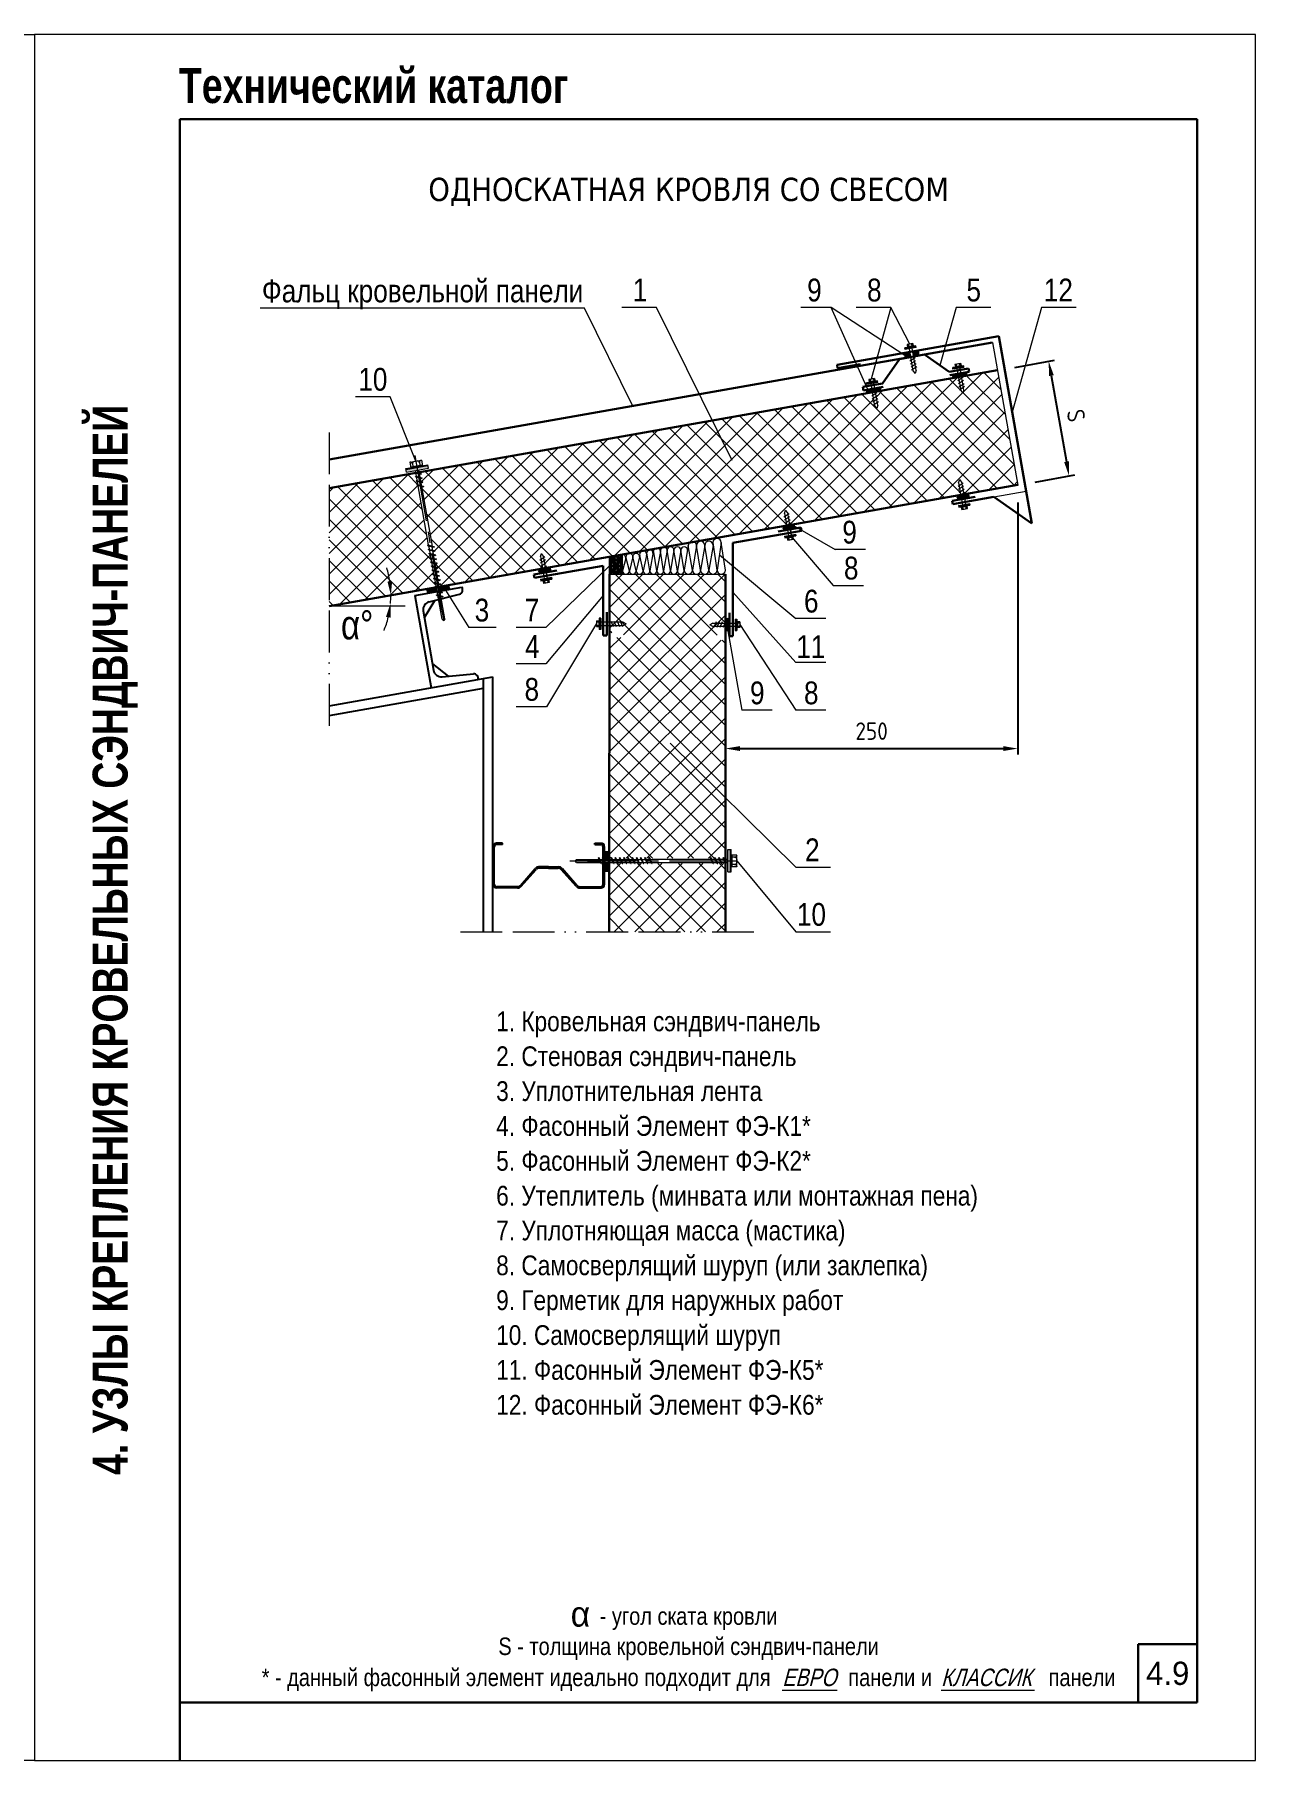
# Model space of a CAD drawing. Extents: x 5821 to 16321, y -13531 to 5774.
# Drawn here: x 14221 to 15271, y -9076 to -7591 of the extents above; entities that cross this region are included whole.
import ezdxf
from ezdxf.enums import TextEntityAlignment as Align

# ---------------------------------------------------------------- set-up
doc = ezdxf.new("R2010")
doc.units = 0
doc.header["$LTSCALE"] = 3
doc.linetypes.add('ACAD_ISO13W100', pattern=[36, 12, -3, 12, -3, 0, -3, 0, -3])
doc.linetypes.add('CENTER2', pattern=[28.575, 19.05, -3.175, 3.175, -3.175])
doc.layers.get('0').update_dxf_attribs({"linetype": 'CONTINUOUS', "lineweight": 30})
doc.layers.get('DEFPOINTS').update_dxf_attribs({"linetype": 'CONTINUOUS'})
for name, color, linetype, lineweight in [('Logo', 1, 'CONTINUOUS', 9), ('new_fill', 8, 'CONTINUOUS', 13), ('RAZMER', 7, 'CONTINUOUS', 9), ('Нащельники', 1, 'CONTINUOUS', 30), ('Саморезы', 7, 'CONTINUOUS', 13)]:
    doc.layers.add(name, color=color, linetype=linetype, lineweight=lineweight)
doc.layers.add('Прогон', color=7, linetype='CONTINUOUS')
doc.styles.add('LOGO', font='HATTEN.TTF')
doc.styles.add('ROMANS', font='romans.shx', dxfattribs={"width": 0.85})
doc.styles.get("Standard").update_dxf_attribs({"font": 'TAHOMA.TTF'})
doc.styles.add('style1', font='ARIALN.TTF')
doc.styles.add('style2', font='impact.TTF')
doc.styles.add('курсив', font='ARIAL.TTF', dxfattribs={"width": 0.8, "oblique": 15})
doc.dimstyles.new('5', dxfattribs={"dimscale": 5, "dimtxt": 3, "dimasz": 2.5, "dimexe": 1, "dimexo": 3, "dimgap": 0, "dimtad": 0, "dimdec": 0, "dimzin": 9, "dimdsep": 46, "dimtxsty": 'ROMANS', "dimblk2": 'OBLIQUE', "dimcen": -3, "dimdle": 1.5, "dimclrd": 256, "dimclre": 256, "dimclrt": 256, "dimadec": 0, "dimazin": 0, "dimtfac": 1, "dimtdec": 0, "dimtofl": 0, "dimtmove": 2, "dimatfit": 3, "dimfxl": 0, "dimtvp": 1, "dimtolj": 1, "dimtzin": 9, "dimarcsym": 0})
pattern_1 = [(10, (12288.2201, -11160.8375), (-0.21706022, 1.2310097), []), (70, (12288.2201, -11160.8375), (-1.17461578, 0.42752518), []), (130, (12288.2201, -11160.8375), (-0.95755555, -0.8034845), [])]

# ---------------------------------------------------------------- blocks, each defined once
blk = doc.blocks.new('*D1188')
at = {"layer": 'DEFPOINTS', "color": 0, "transparency": 16777216}
for p in [(15066.7, -7978.9), (14815.2, -8146.5), (15066.7, -8205.6)]:
    blk.add_point(p, dxfattribs=at)
at = {"layer": 'RAZMER', "lineweight": -2, "transparency": 16777216}
for p, q in [((15066.7, -7993.9), (15066.7, -8210.6)), ((14815.2, -8161.5), (14815.2, -8210.6)), ((14827.7, -8205.6), (15054.2, -8205.6))]:
    blk.add_line(p, q, dxfattribs=at)
at = {"layer": 'RAZMER', "transparency": 16777216}
for points in [[(14827.7, -8203.5), (14827.7, -8207.7), (14815.2, -8205.6)], [(15054.2, -8203.5), (15054.2, -8207.7), (15066.7, -8205.6)]]:
    blk.add_solid(points, dxfattribs=at)
at = {"layer": 'RAZMER', "transparency": 16777216, "insert": (14941, -8190.6), "char_height": 15, "attachment_point": 5, "style": 'ROMANS'}
blk.add_mtext('\\A1;{\\Fromans.shx|c204;250}', dxfattribs=at)
blk = doc.blocks.new('_OBLIQUE')
at = {"color": 0, "linetype": 'ByBlock'}
blk.add_line((-0.5, -0.5), (0.5, 0.5), dxfattribs=at)
blk = doc.blocks.new('Z-профиль')
at = {"layer": 'Прогон'}
for p, q in [((0, -16.4), (0, 16.4)), ((1, -16.1), (1, 16.1)), ((8.2, 19.2), (2.7, 19.2)), ((8.2, 18.2), (3.1, 18.2)), ((8.2, 18.2), (8.2, 19.2)), ((87.6, 19.2), (93, 19.2)), ((87.6, 18.2), (87.6, 19.2)), ((87.6, 18.2), (92.7, 18.2)), ((94.8, -16.1), (94.8, 16.1)), ((95.8, -16.4), (95.8, 16.4)), ((23.6, -17), (36.4, -2.4)), ((24.3, -17.8), (37.1, -3.2)), ((47.9, -1.1), (39.5, -1.1)), ((47.9, -2.1), (39.6, -2.1)), ((47.9, -1.1), (56.3, -1.1)), ((47.9, -2.1), (56.1, -2.1)), ((71.5, -17.8), (58.7, -3.2)), ((72.2, -17), (59.4, -2.4)), ((21.2, -19.2), (2.7, -19.2)), ((21, -18.2), (3.1, -18.2)), ((74.6, -19.2), (93, -19.2)), ((74.7, -18.2), (92.7, -18.2))]:
    blk.add_line(p, q, dxfattribs=at)
for centre, radius, start, end in [((2.7, 16.4), 2.74, 90, 180), ((3.1, 16.1), 2.05, 90, 180), ((92.7, 16.1), 2.05, 0, 90), ((93, 16.4), 2.74, 0, 90), ((39.5, -5.2), 4.1, 90, 138.6522), ((39.6, -5.5), 3.42, 90, 138.6522), ((56.1, -5.5), 3.42, 41.3478, 90), ((56.3, -5.2), 4.1, 41.3478, 90), ((2.7, -16.4), 2.74, 180, 270), ((3.1, -16.1), 2.05, 180, 270), ((21, -14.7), 3.42, 270, 318.6522), ((21.2, -15), 4.1, 270, 318.6522), ((74.6, -15), 4.1, 221.3478, 270), ((74.7, -14.7), 3.42, 221.3478, 270), ((92.7, -16.1), 2.05, 270, 0), ((93, -16.4), 2.74, 270, 0)]:
    blk.add_arc(centre, radius, start, end, dxfattribs=at)
blk = doc.blocks.new('40х80швеллер')
at = {"layer": 'Прогон'}
for p, q in [((0.1, 80.6), (0, 0)), ((0.1, 80.6), (41.2, 80.5)), ((11.2, 73), (38, 75.1)), ((4.9, 66.2), (4.8, 14.4)), ((4.9, 60.5), (16.4, 73.4)), ((4.8, 20.1), (16.3, 7.2)), ((11.1, 7.6), (37.9, 5.4))]:
    blk.add_line(p, q, dxfattribs=at)
for centre, radius, start, end in [((37.5, 79), 3.97, 277.6053, 22.1728), ((11.7, 66.2), 6.84, 94.5185, 179.9185), ((11.6, 14.4), 6.84, 179.9185, 265.3185), ((37.4, 1.5), 3.97, 337.6641, 82.2316)]:
    blk.add_arc(centre, radius, start, end, dxfattribs=at)
blk = doc.blocks.new('саморез1')
at = {"layer": 'new_fill'}
blk.add_hatch(color=254, dxfattribs=at).paths.add_polyline_path([(-1.2, -4.8), (0, -4.8), (0, 4.8), (-1.2, 4.8)])
at = {"layer": 'Саморезы', "ltscale": 150}
for p, q in [((-3.9, 2.6), (-1.5, 2.6)), ((-3.9, 2.6), (-3.9, -2.4)), ((-2.9, 1.7), (-1.5, 1.7)), ((-1.9, 2.6), (-1.9, -2.4)), ((0, 4.8), (-1.5, 4.8)), ((-1.5, 4.8), (-1.5, -4.8)), ((-1.2, 4.8), (-1.2, -4.8)), ((0, 4.8), (0, -4.8)), ((19.2, 1.4), (0, 1.4)), ((8.4, 2.4), (10.5, -2.4)), ((11.1, 2.4), (13.2, -2.4)), ((13.8, 2.4), (15.9, -2.4)), ((16.4, 2.4), (18.5, -2.4)), ((19.2, 1.4), (21.8, 0)), ((19.2, -1.4), (21.8, 0)), ((-3.9, -2.4), (-1.5, -2.4)), ((-2.9, -1.4), (-1.5, -1.4)), ((0, -4.8), (-1.5, -4.8)), ((0, -1.4), (19.2, -1.4))]:
    blk.add_line(p, q, dxfattribs=at)
for centre, start, end in [((-2.9, 2.7), 182.373, 269.9653), ((-2.9, 0.7), 90.0347, 177.627), ((-2.9, -0.4), 182.373, 269.9653), ((-2.9, -2.4), 90.0347, 177.627)]:
    blk.add_arc(centre, 1, start, end, dxfattribs=at)
blk = doc.blocks.new('саморез4')
at = {"layer": 'new_fill'}
blk.add_hatch(color=254, dxfattribs=at).paths.add_polyline_path([(-2.4, -9.4), (0, -9.4), (0, 9.8), (-2.4, 9.8)])
at = {"layer": 'Саморезы', "ltscale": 150}
for p, q in [((-7.9, 5), (-3.1, 5)), ((-7.9, -5), (-7.9, 5)), ((-5.9, 3.1), (-3.1, 3.1)), ((-3.8, -5), (-3.8, 5)), ((0, 9.8), (-3.1, 9.8)), ((-3.1, -9.4), (-3.1, 9.8)), ((-2.4, -9.4), (-2.4, 9.8)), ((0, -9.4), (0, 9.8)), ((64.9, 1.5), (0, 1.5)), ((1.3, -2.2), (3.4, 2.7)), ((1.9, -2.2), (4, 2.7)), ((3.7, 2.9), (3.4, 2.7)), ((3.7, 2.9), (4, 2.7)), ((4.9, -2.2), (7, 2.7)), ((5.5, -2.2), (7.6, 2.7)), ((7.3, 2.9), (7, 2.7)), ((7.3, 2.9), (7.6, 2.7)), ((8.6, -2.2), (10.7, 2.7)), ((9.2, -2.2), (11.3, 2.7)), ((11, 2.9), (10.7, 2.7)), ((11, 2.9), (11.3, 2.7)), ((12.2, -2.2), (14.3, 2.7)), ((12.8, -2.2), (14.9, 2.7)), ((14.6, 2.9), (14.3, 2.7)), ((14.6, 2.9), (14.9, 2.7)), ((64.9, -2.2), (67, 2.7)), ((65.6, -2.2), (67.7, 2.7)), ((67.3, 2.9), (67, 2.7)), ((130, 1.3), (67.1, 1.3)), ((67.3, 2.9), (67.7, 2.7)), ((68.6, -2.2), (70.7, 2.7)), ((69.2, -2.2), (71.3, 2.7)), ((71, 2.9), (70.7, 2.7)), ((71, 2.9), (71.3, 2.7)), ((72.2, -2.2), (74.3, 2.7)), ((72.8, -2.2), (74.9, 2.7)), ((74.6, 2.9), (74.3, 2.7)), ((74.6, 2.9), (74.9, 2.7)), ((75.8, -2.2), (77.9, 2.7)), ((76.4, -2.2), (78.5, 2.7)), ((78.2, 2.9), (77.9, 2.7)), ((78.2, 2.9), (78.5, 2.7)), ((79.5, -2.2), (81.5, 2.7)), ((80.1, -2.2), (82.2, 2.7)), ((81.9, 2.9), (81.5, 2.7)), ((81.9, 2.9), (82.2, 2.7)), ((83.1, -2.2), (85.2, 2.7)), ((83.7, -2.2), (85.8, 2.7)), ((85.5, 2.9), (85.2, 2.7)), ((85.5, 2.9), (85.8, 2.7)), ((86.7, -2.2), (88.8, 2.7)), ((87.3, -2.2), (89.4, 2.7)), ((89.1, 2.9), (88.8, 2.7)), ((89.1, 2.9), (89.4, 2.7)), ((90.3, -2.2), (92.4, 2.7)), ((90.9, -2.2), (93, 2.7)), ((92.7, 2.9), (92.4, 2.7)), ((92.7, 2.9), (93, 2.7)), ((94, -2.2), (96.1, 2.7)), ((94.6, -2.2), (96.7, 2.7)), ((96.4, 2.9), (96.1, 2.7)), ((96.4, 2.9), (96.7, 2.7)), ((97.6, -2.2), (99.7, 2.7)), ((98.2, -2.2), (100.3, 2.7)), ((100, 2.9), (99.7, 2.7)), ((100, 2.9), (100.3, 2.7)), ((101.2, -2.2), (103.3, 2.7)), ((101.8, -2.2), (103.9, 2.7)), ((103.6, 2.9), (103.3, 2.7)), ((103.6, 2.9), (103.9, 2.7)), ((104.8, -2.2), (106.9, 2.7)), ((105.5, -2.2), (107.6, 2.7)), ((107.2, 2.9), (106.9, 2.7)), ((107.2, 2.9), (107.6, 2.7)), ((108.5, -2.2), (110.6, 2.7)), ((109.1, -2.2), (111.2, 2.7)), ((110.9, 2.9), (110.6, 2.7)), ((110.9, 2.9), (111.2, 2.7)), ((130, 1.3), (131.2, 0)), ((-7.9, -5), (-3.1, -5)), ((-5.9, -3.1), (-3.1, -3.1)), ((0, -9.4), (-3.1, -9.4)), ((64.9, -1.5), (0, -1.5)), ((64.9, -1.5), (0, -1.5)), ((1.6, -2.4), (1.3, -2.2)), ((1.6, -2.4), (1.9, -2.2)), ((5.2, -2.4), (4.9, -2.2)), ((5.2, -2.4), (5.5, -2.2)), ((8.9, -2.4), (8.6, -2.2)), ((8.9, -2.4), (9.2, -2.2)), ((12.5, -2.4), (12.2, -2.2)), ((12.5, -2.4), (12.8, -2.2)), ((65.3, -2.4), (64.9, -2.2)), ((65.3, -2.4), (65.6, -2.2)), ((130, -1.3), (67.1, -1.3)), ((68.9, -2.4), (68.6, -2.2)), ((68.9, -2.4), (69.2, -2.2)), ((72.5, -2.4), (72.2, -2.2)), ((72.5, -2.4), (72.8, -2.2)), ((76.1, -2.4), (75.8, -2.2)), ((76.1, -2.4), (76.4, -2.2)), ((79.8, -2.4), (79.5, -2.2)), ((79.8, -2.4), (80.1, -2.2)), ((83.4, -2.4), (83.1, -2.2)), ((83.4, -2.4), (83.7, -2.2)), ((87, -2.4), (86.7, -2.2)), ((87, -2.4), (87.3, -2.2)), ((90.6, -2.4), (90.3, -2.2)), ((90.6, -2.4), (90.9, -2.2)), ((94.3, -2.4), (94, -2.2)), ((94.3, -2.4), (94.6, -2.2)), ((97.9, -2.4), (97.6, -2.2)), ((97.9, -2.4), (98.2, -2.2)), ((101.5, -2.4), (101.2, -2.2)), ((101.5, -2.4), (101.8, -2.2)), ((105.1, -2.4), (104.8, -2.2)), ((105.1, -2.4), (105.5, -2.2)), ((108.8, -2.4), (108.5, -2.2)), ((108.8, -2.4), (109.1, -2.2)), ((130, -1.3), (131.2, 0))]:
    blk.add_line(p, q, dxfattribs=at)
at = {"layer": 'Саморезы'}
for p, q in [((67.1, 1.3), (64.9, 1.5)), ((67.1, -1.3), (64.9, -1.5))]:
    blk.add_line(p, q, dxfattribs=at)
at = {"layer": 'Саморезы', "ltscale": 150}
for centre, radius, start, end in [((-5.9, 5.1), 2, 182.373, 269.9653), ((-5.9, 1.1), 2, 90.0347, 177.627), ((80.3, 1057.7), 1058.9, 271.592, 272.7554), ((-5.9, -1.1), 2, 182.373, 269.9653), ((-5.9, -5.1), 2, 90.0347, 177.627)]:
    blk.add_arc(centre, radius, start, end, dxfattribs=at)
blk = doc.blocks.new('*D1189')
at = {"layer": 'DEFPOINTS', "color": 0, "transparency": 16777216}
for p in [(15049.3, -7880.2), (15110.8, -7971.1), (15066.7, -7978.9)]:
    blk.add_point(p, dxfattribs=at)
at = {"layer": 'RAZMER', "lineweight": -2, "transparency": 16777216}
for p, q in [((15064.1, -7877.6), (15098.3, -7871.5)), ((15095.5, -7884.7), (15108.6, -7958.8)), ((15081.5, -7976.3), (15115.7, -7970.2))]:
    blk.add_line(p, q, dxfattribs=at)
at = {"layer": 'RAZMER', "transparency": 16777216}
for points in [[(15097.6, -7884.3), (15093.5, -7885.1), (15093.3, -7872.4)], [(15110.7, -7958.4), (15106.6, -7959.2), (15110.8, -7971.1)]]:
    blk.add_solid(points, dxfattribs=at)
at = {"layer": 'RAZMER', "transparency": 16777216, "insert": (15116.8, -7919.1), "char_height": 15, "attachment_point": 5, "rotation": 280.0243, "style": 'ROMANS'}
blk.add_mtext('\\A1;S', dxfattribs=at)

msp = doc.modelspace()

# ---------------------------------------------------------------- hatches: boundary and pattern name
at = {"layer": 'new_fill'}
h = msp.add_hatch(dxfattribs=at)
h.set_pattern_fill('NET3', color=256, scale=10, angle=10, style=0)
h.set_pattern_definition([(10, (12288.2201, -12645.8375), (-0.21706022, 1.2310097), []), (70, (12288.2201, -12645.8375), (-1.17461578, 0.42752518), []), (130, (12288.2201, -12645.8375), (-0.95755555, -0.8034845), [])])
h.paths.add_polyline_path([(14973.61, -7864.39), (14969.04, -7865.2), (14969.82, -7869.63), (14974.39, -7868.83)])
h.paths.add_polyline_path([(14980.94, -7863.1), (14976.36, -7863.9), (14977.15, -7868.34), (14981.73, -7867.53)])
h = msp.add_hatch(dxfattribs=at)
h.set_pattern_fill('ANSI37', color=256, scale=100, style=0)
h.set_pattern_definition([(45, (12288.22, -11160.837), (-8.838835, 8.838835), []), (135, (12288.22, -11160.837), (-8.838835, -8.838835), [])])
h.paths.add_polyline_path([(15049.29, -7880.17), (15018.38, -7885.62), (15020.41, -7897.16), (15019.47, -7899.9), (15017.65, -7897.65), (15015.62, -7886.11), (14944.3, -7898.68), (14946.34, -7910.22), (14945.4, -7912.96), (14943.58, -7910.71), (14941.55, -7899.17), (14552.06, -7967.84), (14552.22, -7968.72), (14553.83, -7969.1), (14553.58, -7969.62), (14552.32, -7969.33), (14552.85, -7972.29), (14554.46, -7972.67), (14554.21, -7973.19), (14552.95, -7972.9), (14553.48, -7975.87), (14555.09, -7976.24), (14554.84, -7976.77), (14553.58, -7976.47), (14554.11, -7979.44), (14555.72, -7979.82), (14555.47, -7980.34), (14554.21, -7980.04), (14562.99, -8029.82), (14563.13, -8031.36), (14564.88, -8031.78), (14564.63, -8032.3), (14563.18, -8031.96), (14563.18, -8031.97), (14563.7, -8034.92), (14565.51, -8035.35), (14565.26, -8035.87), (14563.81, -8035.53), (14564.33, -8038.49), (14566.14, -8038.92), (14565.89, -8039.44), (14564.44, -8039.1), (14564.96, -8042.07), (14566.77, -8042.49), (14566.52, -8043.01), (14565.07, -8042.67), (14565.59, -8045.64), (14567.4, -8046.06), (14567.15, -8046.58), (14565.7, -8046.24), (14566.22, -8049.21), (14568.03, -8049.63), (14567.78, -8050.16), (14566.33, -8049.82), (14566.85, -8052.78), (14568.66, -8053.21), (14568.41, -8053.73), (14566.96, -8053.39), (14567.48, -8056.35), (14569.29, -8056.78), (14569.04, -8057.3), (14567.59, -8056.96), (14568.11, -8059.92), (14569.92, -8060.35), (14569.67, -8060.87), (14568.22, -8060.53), (14568.74, -8063.5), (14570.55, -8063.92), (14570.3, -8064.44), (14568.85, -8064.1), (14569.24, -8066.36), (14657.73, -8050.75), (14657.96, -8050.61), (14656.16, -8040.41), (14657.1, -8037.67), (14658.92, -8039.92), (14660.74, -8050.22), (14761.68, -8032.42, -0.0476555), (14762.28, -8032.32), (14867.64, -8013.74), (14867.9, -8013.57), (14866.1, -8003.38), (14867.04, -8000.64), (14868.86, -8002.89), (14870.68, -8013.2), (15017.37, -7987.34), (15017.63, -7987.17), (15015.83, -7976.98), (15016.77, -7974.24), (15018.59, -7976.49), (15020.4, -7986.8), (15066.7, -7978.64)])
h.paths.add_polyline_path([(14559.34, -8030.48), (14560.08, -8030.65), (14551.03, -7979.3), (14549.92, -7979.04), (14550.17, -7978.52), (14550.92, -7978.69), (14550.4, -7975.73), (14549.29, -7975.47), (14549.54, -7974.94), (14550.29, -7975.12), (14549.77, -7972.15), (14548.66, -7971.89), (14548.91, -7971.37), (14549.66, -7971.55), (14549.14, -7968.58), (14548.59, -7968.45), (14474.37, -7981.54), (14474.37, -8083.08), (14565.2, -8067.07), (14565.63, -8066.19), (14566.58, -8066.41), (14566.05, -8063.45), (14564.75, -8063.14), (14565, -8062.62), (14565.95, -8062.84), (14565.42, -8059.88), (14564.12, -8059.57), (14564.37, -8059.05), (14565.32, -8059.27), (14564.79, -8056.3), (14563.49, -8056), (14563.74, -8055.48), (14564.69, -8055.7), (14564.16, -8052.73), (14562.86, -8052.43), (14563.11, -8051.91), (14564.06, -8052.13), (14563.53, -8049.16), (14562.23, -8048.85), (14562.48, -8048.33), (14563.43, -8048.55), (14562.9, -8045.59), (14561.6, -8045.28), (14561.85, -8044.76), (14562.8, -8044.98), (14562.27, -8042.02), (14560.97, -8041.71), (14561.23, -8041.19), (14562.17, -8041.41), (14561.64, -8038.45), (14560.34, -8038.14), (14560.6, -8037.62), (14561.54, -8037.84), (14561.01, -8034.87), (14559.71, -8034.57), (14559.97, -8034.05), (14560.91, -8034.27), (14560.58, -8032.43), (14560.28, -8031.28), (14559.08, -8031)])
h = msp.add_hatch(dxfattribs=at)
h.set_pattern_fill('NET3', color=256, scale=10, angle=10, style=0)
h.set_pattern_definition([(10, (12362.2859, -11160.8505), (-0.21706022, 1.2310097), []), (70, (12362.2859, -11160.8505), (-1.17461578, 0.42752518), []), (130, (12362.2859, -11160.8505), (-0.95755555, -0.8034845), [])])
h.paths.add_polyline_path([(15022.43, -7881.86), (15010.53, -7883.96), (15011.05, -7886.91), (15022.96, -7884.81)])
h = msp.add_hatch(dxfattribs=at)
h.set_pattern_fill('NET3', color=256, scale=10, angle=10, style=0)
h.set_pattern_definition([(10, (12288.2145, -11173.9113), (-0.21706022, 1.2310097), []), (70, (12288.2145, -11173.9113), (-1.17461578, 0.42752518), []), (130, (12288.2145, -11173.9113), (-0.95755555, -0.8034845), [])])
h.paths.add_polyline_path([(14948.36, -7894.92), (14936.46, -7897.02), (14936.98, -7899.97), (14948.88, -7897.87)])
h = msp.add_hatch(dxfattribs=at)
h.set_pattern_fill('NET3', color=256, scale=10, angle=10, style=0)
h.set_pattern_definition([(10, (6987.8903, -16253.8062), (-0.21706022, 1.23100969), []), (70, (6987.8903, -16253.8062), (-1.17461578, 0.42752518), []), (130, (6987.8903, -16253.8062), (-0.95755555, -0.80348451), [])])
h.paths.add_polyline_path([(15017.45, -7987.58), (15015.6, -7987.91, 0.7797218), (15016.2, -7991.35), (15018.06, -7991.02)])
h.paths.add_polyline_path([(15021.59, -7986.85), (15017.45, -7987.58), (15018.06, -7991.02), (15022.19, -7990.29)])
h.paths.add_polyline_path([(15023.17, -7986.57), (15021.59, -7986.85), (15022.19, -7990.29), (15023.8, -7990.01, 0.7768138)])
h = msp.add_hatch(dxfattribs=at)
h.set_pattern_fill('NET3', color=256, scale=10, angle=10, style=0)
h.set_pattern_definition([(10, (6838.1656, -16280.2066), (-0.21706022, 1.23100969), []), (70, (6838.1656, -16280.2066), (-1.17461578, 0.42752518), []), (130, (6838.1656, -16280.2066), (-0.95755555, -0.80348451), [])])
h.paths.add_polyline_path([(14867.72, -8013.98), (14865.88, -8014.31, 0.7797218), (14866.47, -8017.75), (14868.33, -8017.42)])
h.paths.add_polyline_path([(14871.86, -8013.25), (14867.72, -8013.98), (14868.33, -8017.42), (14872.47, -8016.69)])
h.paths.add_polyline_path([(14873.44, -8012.97), (14871.86, -8013.25), (14872.47, -8016.69), (14874.07, -8016.41, 0.7768138)])
h = msp.add_hatch(dxfattribs=at)
h.set_pattern_fill('ESCHER', color=256, scale=5, style=0)
h.set_pattern_definition([(60, (12288.22, -11160.8375), (-6, -1e-09), [5.5, -0.5]), (180, (12288.22, -11160.8375), (3, -5.1961524), [5.5, -0.5]), (300, (12288.22, -11160.8375), (6, -1e-09), [5.5, -0.5]), (60, (12288.72, -11160.8375), (-6, -1e-09), [1, -5]), (300, (12288.72, -11160.8375), (6, -1e-09), [1, -5]), (60, (12287.97, -11160.4044), (-6, -1e-09), [1, -5]), (180, (12287.97, -11160.4044), (3, -5.1961524), [1, -5]), (300, (12287.97, -11161.2705), (6, -1e-09), [1, -5]), (180, (12287.97, -11161.2705), (3, -5.1961524), [1, -5]), (60, (12286.22, -11160.8375), (-6, -1e-09), [1, -5]), (300, (12286.22, -11160.8375), (6, -1e-09), [1, -5]), (60, (12289.22, -11162.5695), (-6, -1e-09), [1, -5]), (180, (12289.22, -11162.5695), (3, -5.1961524), [1, -5]), (300, (12289.22, -11159.1054), (6, -1e-09), [1, -5]), (180, (12289.22, -11159.1054), (3, -5.1961524), [1, -5]), (0, (12289.22, -11159.9714), (-3, 5.1961524), [3.5, -2.5]), (0, (12289.22, -11161.7035), (-3, 5.1961524), [3.5, -2.5]), (120, (12288.47, -11159.5384), (-6, 1e-09), [3.5, -2.5]), (120, (12286.97, -11160.4044), (-6, 1e-09), [3.5, -2.5]), (240, (12286.97, -11161.2705), (3, -5.1961524), [3.5, -2.5]), (240, (12288.47, -11162.1365), (3, -5.1961524), [3.5, -2.5])])
h.paths.add_polyline_path([(14726.68, -8038.6), (14715.44, -8040.58), (14715.44, -8055.58), (14726.68, -8055.58)])
h = msp.add_hatch(dxfattribs=at)
h.set_pattern_fill('NET3', color=256, scale=10, angle=10, style=0)
h.set_pattern_definition([(10, (6628.2235, -16317.2408), (-0.21706022, 1.23100969), []), (70, (6628.2235, -16317.2408), (-1.17461578, 0.42752518), []), (130, (6628.2235, -16317.2408), (-0.95755555, -0.80348451), [])])
h.paths.add_polyline_path([(14657.78, -8051.02), (14655.93, -8051.34, 0.7797218), (14656.53, -8054.79), (14658.39, -8054.46)])
h.paths.add_polyline_path([(14661.92, -8050.29), (14657.78, -8051.02), (14658.39, -8054.46), (14662.53, -8053.73)])
h.paths.add_polyline_path([(14663.5, -8050.01), (14661.92, -8050.29), (14662.53, -8053.73), (14664.13, -8053.44, 0.7768138)])
h = msp.add_hatch(dxfattribs=at)
h.set_pattern_fill('ANSI37', color=256, scale=100, style=0)
h.set_pattern_definition([(45, (5672.525, -16261.204), (-8.838835, 8.838835), []), (135, (5672.525, -16261.204), (-8.838835, -8.838835), [])])
h.paths.add_polyline_path([(14805.46, -8108.02), (14815.19, -8108.02), (14815.19, -8055.58), (14807.05, -8055.58, -0.0656822), (14806.2, -8055.69, -0.0656822), (14805.36, -8055.58), (14793.91, -8055.58, -0.0656822), (14793.06, -8055.69, -0.0656822), (14792.21, -8055.58), (14787.41, -8055.58, -0.0585471), (14786.65, -8055.69, -0.0585471), (14785.9, -8055.58), (14781.09, -8055.58, -0.0656822), (14780.24, -8055.69, -0.0656822), (14779.4, -8055.58), (14774.59, -8055.58, -0.0585471), (14773.83, -8055.69, -0.0585471), (14773.08, -8055.58), (14768.27, -8055.58, -0.0727294), (14767.33, -8055.69, -0.0727294), (14766.39, -8055.58), (14761.59, -8055.58, -0.066975), (14760.72, -8055.69, -0.066975), (14759.86, -8055.58), (14755.05, -8055.58, -0.0656822), (14754.2, -8055.69, -0.0656822), (14753.36, -8055.58), (14741.91, -8055.58, -0.0656822), (14741.06, -8055.69, -0.0656822), (14740.22, -8055.58), (14735.41, -8055.58, -0.0585471), (14734.65, -8055.69, -0.0585471), (14733.9, -8055.58), (14729.09, -8055.58, -0.0656822), (14728.24, -8055.69, -0.0656822), (14727.4, -8055.58), (14722.59, -8055.58, -0.0585471), (14721.84, -8055.69, -0.0585471), (14721.08, -8055.58), (14716.27, -8055.58, -0.0654565), (14715.43, -8055.69), (14715.41, -8105.87), (14727.46, -8105.87), (14727.46, -8110.07), (14715.41, -8110.07), (14715.32, -8299.82), (14815.19, -8299.82), (14815.19, -8112.22), (14805.46, -8112.22)])
h.paths.add_polyline_path([(14715.32, -8304.62), (14715.3, -8363.2), (14815.19, -8363.2), (14815.19, -8304.62)])
h = msp.add_hatch(dxfattribs=at)
h.set_pattern_fill('NET3', color=256, scale=10, angle=10, style=0)
h.set_pattern_definition(pattern_1)
h.paths.add_polyline_path([(14566.26, -8069.76), (14567.21, -8069.98), (14566.68, -8067.02), (14566.17, -8066.9), (14558.32, -8068.28), (14558.96, -8071.96), (14567.1, -8070.54), (14566.37, -8070.37), (14566.09, -8070.11)])
h.paths.add_polyline_path([(14577.21, -8064.95), (14569.24, -8066.36), (14569.37, -8067.07), (14570.82, -8067.41), (14571.09, -8067.67), (14570.93, -8068.01), (14569.48, -8067.67), (14569.89, -8070.05), (14577.86, -8068.66)])
h = msp.add_hatch(dxfattribs=at)
h.set_pattern_fill('NET3', color=256, scale=10, style=0)
h.set_pattern_definition([(0, (4622.5248, -14756.5042), (0, 1.25), []), (60, (4622.5248, -14756.5042), (-1.08253175, 0.625), []), (120, (4622.5248, -14756.5042), (-1.08253175, -0.625), [])])
h.paths.add_polyline_path([(14815.19, -8095.2), (14815.19, -8096.08), (14818.69, -8096.08), (14818.69, -8095.19, 0.7809828)])
h.paths.add_polyline_path([(14818.69, -8096.08), (14815.19, -8096.08), (14815.19, -8100.28), (14818.69, -8100.28)])
h.paths.add_polyline_path([(14817.11, -8100.28), (14815.19, -8100.28), (14815.19, -8102.88, 0.4820661), (14817.76, -8104.06)])
h.paths.add_polyline_path([(14818.69, -8100.28), (14817.11, -8100.28), (14817.76, -8104.06, 0.2191276), (14818.69, -8102.87)])
h = msp.add_hatch(dxfattribs=at)
h.set_pattern_fill('NET3', color=256, scale=10, angle=10, style=0)
h.set_pattern_definition(pattern_1)
h.paths.add_polyline_path([(14715.32, -8304.33), (14714.98, -8303.54), (14711.97, -8303.54), (14712.35, -8304.43), (14712.05, -8304.65), (14711.74, -8304.43), (14711.36, -8303.54), (14711.09, -8303.54), (14711.09, -8311.26), (14715.32, -8311.26)])
h.paths.add_polyline_path([(14715.32, -8294.22), (14711.09, -8294.22), (14711.09, -8300.9), (14713.85, -8300.9), (14713.27, -8299.53), (14713.58, -8299.3), (14713.88, -8299.53), (14714.47, -8300.9), (14715.32, -8300.9)])

# ---------------------------------------------------------------- linework, layer by layer
at = {"color": 1}
for p, q in [((14346.09, -7664.09), (14346.09, -9076.24)), ((14346.09, -7664.09), (15221.09, -7664.09)), ((15221.09, -7664.09), (15221.09, -9026.24)), ((15170.18, -8976.24), (15221.09, -8976.24)), ((15170.18, -8976.24), (15170.18, -9026.24)), ((14346.09, -9026.24), (15221.09, -9026.24))]:
    msp.add_line(p, q, dxfattribs=at)
for p, q in [((15045.08, -7856.36), (14474.37, -7956.99)), ((15049.29, -7880.17), (14474.37, -7981.54)), ((15066.66, -7978.65), (14474.37, -8083.08)), ((14715.3, -8363.2), (14715.44, -8055.58)), ((14815.19, -8363.2), (14815.19, -8055.58))]:
    msp.add_line(p, q)
at = {"layer": 'Logo'}
for p, q in [((14864.07, -9015.81), (14911.31, -9015.81)), ((15000.69, -9015.81), (15081.14, -9015.81))]:
    msp.add_line(p, q, dxfattribs=at)
at = {"layer": 'new_fill'}
for p, q in [((14969.04, -7865.2), (14969.82, -7869.63)), ((14980.94, -7863.1), (14981.73, -7867.53)), ((14783.35, -8030.81), (14779.81, -8052.04)), ((14786.89, -8052.04), (14783.35, -8030.81)), ((14790.42, -8030.81), (14786.89, -8052.04)), ((14793.96, -8052.04), (14790.42, -8030.81)), ((14797.5, -8030.81), (14793.96, -8052.04)), ((14801.04, -8052.04), (14797.5, -8030.81)), ((14804.58, -8030.81), (14801.04, -8052.04)), ((14808.11, -8052.04), (14804.58, -8028.38)), ((14811.65, -8028.38), (14808.11, -8052.04)), ((14815.19, -8052.04), (14811.65, -8028.38)), ((14729.7, -8041.74), (14726.75, -8052.63)), ((14732.65, -8052.63), (14729.71, -8040.59)), ((14735.61, -8040.59), (14732.65, -8052.63)), ((14738.55, -8052.63), (14735.61, -8040.59)), ((14741.49, -8040.59), (14738.55, -8052.63)), ((14744.45, -8052.63), (14741.53, -8039.54)), ((14747.52, -8039.54), (14744.45, -8052.63)), ((14750.34, -8052.63), (14747.68, -8037.32)), ((14753.29, -8034.94), (14750.34, -8052.63)), ((14756.24, -8052.63), (14753.29, -8034.94)), ((14759.31, -8035.68), (14756.24, -8052.63)), ((14762.14, -8052.63), (14759.31, -8035.68)), ((14765.08, -8034.94), (14762.14, -8052.63)), ((14768.03, -8052.63), (14765.08, -8034.94)), ((14770.98, -8034.94), (14768.03, -8052.63)), ((14773.93, -8052.63), (14770.98, -8034.94)), ((14776.88, -8034.94), (14773.93, -8052.63)), ((14779.83, -8052.63), (14776.88, -8034.94))]:
    msp.add_line(p, q, dxfattribs=at)
for centre, radius, start, end in [((14756.79, -8035.92), 3.63, 144.38058, 164.26852), ((14756.08, -8035.54), 3.23, 357.51494, 50.42849), ((14762.54, -8035.54), 3.23, 94.54321, 182.48506), ((14762.66, -8034.72), 2.43, 354.86535, 101.0229), ((14768.03, -8034.94), 2.95, 90, 180), ((14768.03, -8034.94), 2.95, 0, 90), ((14773.93, -8034.94), 2.95, 90, 180), ((14773.93, -8034.94), 2.95, 0, 90), ((14779.83, -8034.94), 2.95, 90, 180), ((14779.83, -8034.94), 2.95, 0, 90), ((14786.89, -8030.81), 3.54, 137.99848, 180), ((14786.89, -8030.81), 3.54, 0, 62.00152), ((14793.96, -8030.81), 3.54, 90, 180), ((14793.96, -8030.81), 3.54, 0, 90), ((14801.04, -8030.81), 3.54, 90, 180), ((14801.04, -8030.81), 3.54, 0, 90), ((14808.11, -8028.38), 3.54, 0, 180), ((14726.75, -8041.71), 2.94, 359.53462, 91.43548), ((14732.65, -8040.57), 2.94, 359.53462, 180.46538), ((14738.55, -8040.57), 2.94, 359.53462, 180.46538), ((14744.53, -8038.65), 3.12, 343.44475, 196.55525), ((14750.28, -8037.12), 2.61, 351.63756, 184.48552), ((14729.7, -8052.63), 2.95, 180, 0), ((14735.6, -8052.63), 2.95, 180, 0), ((14741.5, -8052.63), 2.95, 180, 0), ((14747.39, -8052.63), 2.95, 180, 0), ((14753.29, -8052.63), 2.95, 180, 0), ((14759.19, -8052.63), 2.95, 180, 0), ((14765.08, -8052.63), 2.95, 180, 0), ((14770.98, -8052.63), 2.95, 180, 0), ((14776.88, -8052.63), 2.95, 180, 0), ((14783.35, -8052.04), 3.54, 180, 0), ((14790.42, -8052.04), 3.54, 180, 0), ((14797.5, -8052.04), 3.54, 180, 0), ((14804.58, -8052.04), 3.54, 180, 0), ((14811.65, -8052.04), 3.54, 180, 0)]:
    msp.add_arc(centre, radius, start, end, dxfattribs=at)
at = {"layer": 'RAZMER'}
for p, q in [((14693.96, -7826.83), (14415.06, -7826.83)), ((14735.49, -7910.95), (14693.96, -7826.83)), ((14756.07, -7826), (14726.21, -7826)), ((14821.07, -7957.68), (14756.07, -7826)), ((14906.12, -7826), (14880.01, -7826)), ((14969.43, -7867.41), (14906.12, -7826)), ((14937.86, -7896.77), (14906.12, -7826)), ((14957.62, -7826), (14927.76, -7826)), ((14957.62, -7826), (14940.47, -7887.74)), ((14973.75, -7857.62), (14957.62, -7826)), ((15013.56, -7826), (14999.7, -7875.88)), ((15043.42, -7826), (15013.56, -7826)), ((15087.04, -7826), (15061.96, -7916.25)), ((15116.9, -7826), (15087.04, -7826)), ((15045.08, -7856.36), (15066.74, -7978.89)), ((15010.53, -7883.96), (15011.05, -7886.91)), ((15022.43, -7881.86), (15022.96, -7884.81)), ((14936.46, -7897.02), (14936.98, -7899.97)), ((14948.36, -7894.92), (14948.88, -7897.87)), ((14527.03, -7902.84), (14497.16, -7902.84)), ((14548.88, -7958.37), (14527.03, -7902.84)), ((15046.12, -7989.11), (15073.97, -7984.19)), ((14875.1, -8014.46), (14909.76, -8034.38)), ((14873.87, -8025.53), (14908.01, -8065.3)), ((14715.44, -8048.39), (14660.71, -8101.39)), ((14715.44, -8055.58), (14715.44, -8040.58)), ((14726.68, -8055.58), (14726.68, -8038.6)), ((14810.09, -8038.82), (14875.69, -8093.75)), ((14935.79, -8034.38), (14909.76, -8034.38)), ((14715.44, -8055.58), (14815.19, -8055.58)), ((14558.32, -8068.28), (14558.96, -8071.96)), ((14574.64, -8069.22), (14594.48, -8101.39)), ((14577.22, -8064.99), (14577.86, -8068.67)), ((14710.22, -8073.79), (14660.71, -8132.73)), ((14821.69, -8070.96), (14875.69, -8131.69)), ((14908.01, -8065.3), (14934.03, -8065.3)), ((14908.01, -8065.3), (14934.03, -8065.3)), ((14539.86, -8083.08), (14474.37, -8083.08)), ((14618.16, -8101.39), (14594.48, -8101.39)), ((14660.71, -8101.39), (14635.38, -8101.39)), ((14704.28, -8098.13), (14661.4, -8169.64)), ((14817.22, -8104.23), (14829.42, -8172.67)), ((14827.63, -8098.96), (14875.69, -8172.67)), ((14901.72, -8093.75), (14875.69, -8093.75)), ((14660.71, -8132.73), (14635.38, -8132.73)), ((14901.72, -8131.69), (14875.69, -8131.69)), ((14901.72, -8131.69), (14875.69, -8131.69)), ((14661.4, -8169.64), (14635.38, -8169.64)), ((14855.45, -8172.67), (14829.42, -8172.67)), ((14901.72, -8172.67), (14875.69, -8172.67)), ((14767.69, -8201.05), (14875.69, -8307.65)), ((14825.07, -8302.22), (14875.69, -8363.2)), ((14875.69, -8307.65), (14905.56, -8307.65)), ((14875.69, -8363.2), (14905.56, -8363.2))]:
    msp.add_line(p, q, dxfattribs=at)
at = {"layer": 'RAZMER', "linetype": 'ACAD_ISO13W100'}
for p, q in [((14474.37, -7933.64), (14474.37, -8190.3)), ((14587.32, -8363.2), (14841.61, -8363.2))]:
    msp.add_line(p, q, dxfattribs=at)
at = {"layer": 'RAZMER', "linetype": 'CENTER2'}
for p, q in [((14548.02, -7953.4), (14571.12, -8085.83)), ((14681.57, -8302.22), (14829.93, -8302.22))]:
    msp.add_line(p, q, dxfattribs=at)
at = {"layer": 'RAZMER'}
for points in [[(13171.09, -7591.24), (14221.09, -7591.24), (14221.09, -9076.24), (13171.09, -9076.24)], [(15271.09, -7591.24), (14221.09, -7591.24), (14221.09, -9076.24), (15271.09, -9076.24)], [(14711.09, -8294.22), (14715.32, -8294.22), (14715.32, -8311.26), (14711.09, -8311.26)]]:
    msp.add_lwpolyline(points, close=True, dxfattribs=at)
for centre, start, end in [((15016.33, -7989.55), 113.91761, 266.08239), ((15023.05, -7988.37), 293.91761, 86.08239), ((14866.61, -8015.96), 113.91761, 266.08239), ((14873.32, -8014.77), 293.91761, 86.08239), ((14656.66, -8052.99), 113.91761, 266.08239), ((14663.38, -8051.81), 293.91761, 86.08239), ((14816.94, -8095.63), 13.91761, 166.08239), ((14816.94, -8102.45), 193.91761, 346.08239)]:
    msp.add_arc(centre, 1.8, start, end, dxfattribs=at)
at = {"layer": 'RAZMER', "lineweight": 0}
for start, end in [(8.44301, 16.88601), (355, 0), (338.11399, 346.55699)]:
    msp.add_arc((14446.02, -8073.71), 81.51, start, end, dxfattribs=at)
at = {"layer": 'RAZMER'}
for points in [[(14528.64, -8061.6), (14524.65, -8061.89), (14527.53, -8073.71)], [(14523.32, -8092.34), (14527.27, -8092.98), (14527.22, -8080.82)]]:
    msp.add_solid(points, dxfattribs=at)
at = {"layer": 'Нащельники'}
for p, q in [((14911.22, -7875.39), (15050.4, -7850.85)), ((15050.4, -7850.85), (15078.89, -8012.04)), ((14950.26, -7891.54), (14964.94, -7870.49)), ((14964.96, -7870.49), (14986.6, -7866.67)), ((15007.59, -7881.43), (14986.6, -7866.67)), ((14911.74, -7878.34), (14911.22, -7875.39)), ((14911.74, -7878.34), (14931.44, -7874.87)), ((15024.33, -7878.48), (15007.59, -7881.43)), ((15024.85, -7881.43), (15008.11, -7884.38)), ((15024.33, -7878.48), (15024.85, -7881.43)), ((14933.52, -7894.49), (14950.26, -7891.54)), ((14933.52, -7894.49), (14934.04, -7897.44)), ((14934.04, -7897.44), (14950.78, -7894.49)), ((15010.28, -7992.4), (15029.97, -7988.92)), ((15046.12, -7989.11), (15010.81, -7995.35)), ((15078.89, -8012.04), (15046.12, -7989.11)), ((15010.28, -7992.4), (15010.81, -7995.35)), ((14821.69, -8028.69), (14880.78, -8018.27)), ((14860.56, -8018.8), (14880.25, -8015.32)), ((14880.25, -8015.32), (14880.78, -8018.27)), ((14821.69, -8028.69), (14821.69, -8108.93)), ((14651.13, -8058.76), (14710.22, -8048.34)), ((14710.22, -8048.34), (14710.22, -8108.25)), ((14650.61, -8055.8), (14651.13, -8058.76)), ((14650.62, -8055.83), (14670.31, -8052.35)), ((14713.22, -8088.25), (14713.22, -8108.25)), ((14818.69, -8108.93), (14818.69, -8088.93)), ((14710.22, -8108.25), (14713.22, -8108.25)), ((14818.69, -8108.93), (14821.69, -8108.93))]:
    msp.add_line(p, q, dxfattribs=at)
at = {"layer": 'Прогон'}
for p, q in [((14474.37, -8168.83), (14615.33, -8143.92)), ((14607.12, -8363.2), (14607.12, -8145.37)), ((14615.33, -8363.2), (14615.33, -8143.92)), ((14474.37, -8177.17), (14607.12, -8153.71))]:
    msp.add_line(p, q, dxfattribs=at)

# ---------------------------------------------------------------- block references
at = {"layer": 'RAZMER'}
for name, p, rotation in [('саморез1', (14974.52, -7861.49), 280), ('саморез1', (15015.69, -7878.48), 280), ('саморез1', (14941.62, -7891.54), 280), ('саморез4', (14550.23, -7966.13), 280), ('саморез1', (15020.54, -7995.66), 99.99999999999999), ('саморез1', (14870.82, -8022.06), 99.99999999999999), ('саморез1', (14660.88, -8059.1), 99.99999999999999), ('40х80швеллер', (14562.08, -8153.23), 9.999999999973426)]:
    msp.add_blockref(name, p, dxfattribs=dict(at, rotation=rotation))
for name, p in [('саморез1', (14708.22, -8098.25)), ('Z-профиль', (14615.33, -8306.32))]:
    msp.add_blockref(name, p, dxfattribs=at)
at = {"layer": 'RAZMER', "xscale": -1}
for name, p in [('саморез1', (14823.69, -8099.08)), ('саморез4', (14817.19, -8302.22))]:
    msp.add_blockref(name, p, dxfattribs=at)

# ---------------------------------------------------------------- texts
msp.add_text('ОДНОСКАТНАЯ КРОВЛЯ СО СВЕСОМ', height=20).set_placement((14783.59, -7724.49), align=Align.MIDDLE_CENTER)
at = {"style": 'style1'}
for s, height, p in [('Фальц кровельной панели', 19.6116, (14416.6, -7821.66)), ('1', 19.61, (14735.52, -7820.88)), ('9', 19.61, (14885.57, -7820.88)), ('8', 19.61, (14937.07, -7820.88)), ('5', 19.61, (15022.57, -7820.88)), ('12', 19.612, (15089.09, -7820.88)), ('10', 19.612, (14499.56, -7897.72)), ('9', 19.61, (14915.78, -8029.21)), ('8', 19.61, (14917.19, -8060.13)), ('3', 19.61, (14599.61, -8096.27)), ('7', 19.61, (14642.71, -8096.27)), ('6', 19.61, (14882.83, -8088.58)), ('4', 19.61, (14642.94, -8127.61)), ('8', 19.61, (14642.51, -8164.47)), ('9', 19.61, (14836.43, -8167.5)), ('8', 19.61, (14882.83, -8167.5)), ('2', 19.61, (14883.75, -8302.53)), ('10', 19.612, (14876.74, -8358.08)), ('1. Кровельная сэндвич-панель', 17, (14618.12, -8448.82)), ('2. Стеновая сэндвич-панель', 17, (14618.12, -8478.82)), ('3. Уплотнительная лента', 17, (14618.12, -8508.82)), ('4. Фасонный Элемент ФЭ-К1*', 17, (14618.12, -8538.82)), ('5. Фасонный Элемент ФЭ-К2*', 17, (14618.12, -8568.82)), ('6. Утеплитель (минвата или монтажная пена)', 17, (14618.12, -8598.82)), ('7. Уплотняющая масса (мастика)', 17, (14618.12, -8628.72)), ('8. Самосверлящий шуруп (или заклепка)', 17, (14618.12, -8658.72)), ('9. Герметик для наружных работ', 17, (14618.12, -8688.72)), ('10. Самосверлящий шуруп', 17, (14618.12, -8718.72)), ('11. Фасонный Элемент ФЭ-К5*', 17, (14618.12, -8748.72)), ('12. Фасонный Элемент ФЭ-К6*', 17, (14618.12, -8778.72))]:
    msp.add_text(s, height=height, dxfattribs=at).set_placement(p)
for s, height, p in [('11', 19.612, (14888.71, -8127.69)), ('- угол ската кровли', 15, (14783.59, -8959.5)), ('S - толщина кровельной сэндвич-панели', 15, (14783.59, -8985.5)), ('* - данный фасонный элемент идеально подходит для              панели и                     панели', 15, (14783.59, -9012.24))]:
    msp.add_text(s, height=height, dxfattribs=at).set_placement(p, align=Align.CENTER)
at = {"color": 1, "style": 'курсив', "oblique": 15, "width": 0.8}
for s, p in [('ЕВРО', (14887.41, -9012.24)), ('КЛАССИК', (15039.7, -9012.24))]:
    msp.add_text(s, height=15, dxfattribs=at).set_placement(p, align=Align.CENTER)
at = {"insert": (14690.56, -8950.39), "char_height": 13, "attachment_point": 5, "style": 'style1'}
msp.add_mtext('\\A1;{\\fGreekS|b0|i0|c204|p0;\\H1.667x;a}', dxfattribs=at)
at = {"layer": 'new_fill', "style": 'style2'}
msp.add_text('Технический каталог', height=30, dxfattribs=at).set_placement((14345.3, -7650.19))
msp.add_text('4. УЗЛЫ КРЕПЛЕНИЯ КРОВЕЛЬНЫХ СЭНДВИЧ-ПАНЕЛЕЙ', height=30, rotation=90, dxfattribs=at).set_placement((14286.09, -8370.17), align=Align.MIDDLE_CENTER)
at = {"layer": 'new_fill', "style": 'LOGO'}
msp.add_text('4.9', height=20, dxfattribs=at).set_placement((15195.64, -9001.24), align=Align.MIDDLE_CENTER)
at = {"layer": 'RAZMER', "insert": (14498.53, -8099.33), "char_height": 25, "attachment_point": 5, "style": 'ROMANS'}
msp.add_mtext('\\A1;{\\fGreekS|b0|i0|c204|p0;α\\fGreekS|b0|i0|c0|p0;°}', dxfattribs=at)

# ---------------------------------------------------------------- dimensions: what is measured, and where the dimension line sits
at = {"layer": 'RAZMER'}
dim = msp.add_aligned_dim(p1=(15049.29, -7880.17), p2=(15066.74, -7978.89), distance=44.73, text='S', dimstyle='5', override={"dimlfac": 1, "dimtxsty": 'ROMANS', "dimsah": 1, "dimtolj": 1}, dxfattribs=at)
dim.commit()
dim.dimension.update_dxf_attribs({"geometry": '*D1189', "text_midpoint": (15116.84, -7919.13)})
dim = msp.add_linear_dim(base=(15066.74, -8205.63), p1=(14815.19, -8146.54), p2=(15066.74, -7978.89), text='{\\Fromans.shx|c204;250}', dimstyle='5', dxfattribs=at)
dim.commit()
dim.dimension.update_dxf_attribs({"geometry": '*D1188', "text_midpoint": (14940.97, -8190.63)})

doc.saveas('drawing.dxf')
